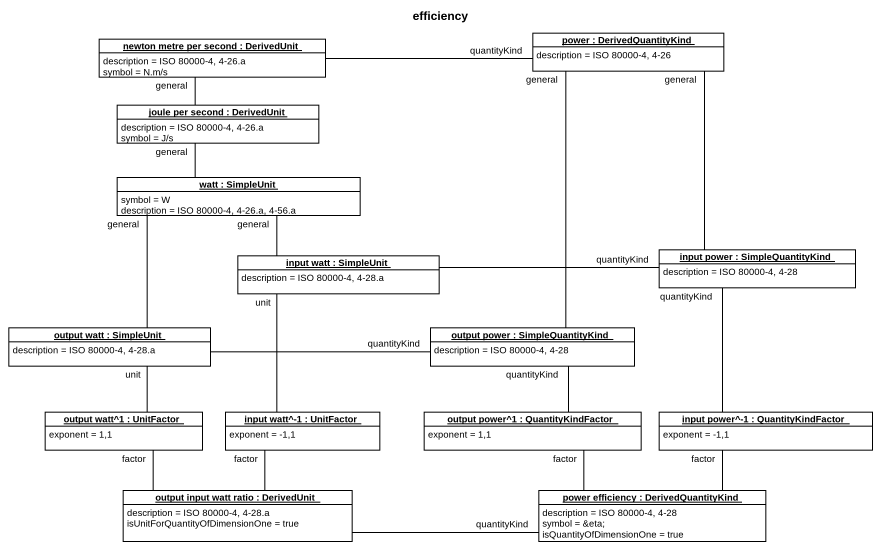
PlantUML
@startuml
title efficiency
hide circle
hide empty members
object "newton metre per second : DerivedUnit" as newton_metre_per_second #FFFFFF {
  description = ISO 80000-4, 4-26.a
  symbol = N.m/s
}
object "power : DerivedQuantityKind" as power #FFFFFF {
  description = ISO 80000-4, 4-26
}
object "joule per second : DerivedUnit" as joule_per_second #FFFFFF {
  description = ISO 80000-4, 4-26.a
  symbol = J/s
}
object "watt : SimpleUnit" as watt #FFFFFF {
  symbol = W
  description = ISO 80000-4, 4-26.a, 4-56.a
}
object "input watt : SimpleUnit" as input_watt #FFFFFF {
  description = ISO 80000-4, 4-28.a
}
object "input power : SimpleQuantityKind" as input_power #FFFFFF {
  description = ISO 80000-4, 4-28
}
object "output watt : SimpleUnit" as output_watt #FFFFFF {
  description = ISO 80000-4, 4-28.a
}
object "output power : SimpleQuantityKind" as output_power #FFFFFF {
  description = ISO 80000-4, 4-28
}
object "output watt^1 : UnitFactor" as output_watt_1 #FFFFFF {
  exponent = 1,1
}
object "input watt^-1 : UnitFactor" as input_watt_1 #FFFFFF {
  exponent = -1,1
}
object "output power^1 : QuantityKindFactor" as output_power_1 #FFFFFF {
  exponent = 1,1
}
object "input power^-1 : QuantityKindFactor" as input_power_1 #FFFFFF {
  exponent = -1,1
}
object "output input watt ratio : DerivedUnit" as output_input_watt_ratio #FFFFFF {
  description = ISO 80000-4, 4-28.a
  isUnitForQuantityOfDimensionOne = true
}
object "power efficiency : DerivedQuantityKind" as power_efficiency #FFFFFF {
  description = ISO 80000-4, 4-28
  symbol = &eta;
  isQuantityOfDimensionOne = true
}
newton_metre_per_second -right- power : quantityKind
newton_metre_per_second -- joule_per_second : general
joule_per_second -- watt : general
watt -- input_watt : general
watt -- output_watt : general
input_watt -right- input_power : quantityKind
input_watt -- input_watt_1 : unit
input_power -up- power : general
input_power -- input_power_1 : quantityKind
output_watt -right- output_power : quantityKind
output_watt -- output_watt_1 : unit
output_power -up- power : general
output_power -- output_power_1 : quantityKind
output_watt_1 -- output_input_watt_ratio : factor
input_watt_1 -- output_input_watt_ratio : factor
output_power_1 -- power_efficiency : factor
input_power_1 -- power_efficiency : factor
output_input_watt_ratio -right- power_efficiency : quantityKind
@enduml
